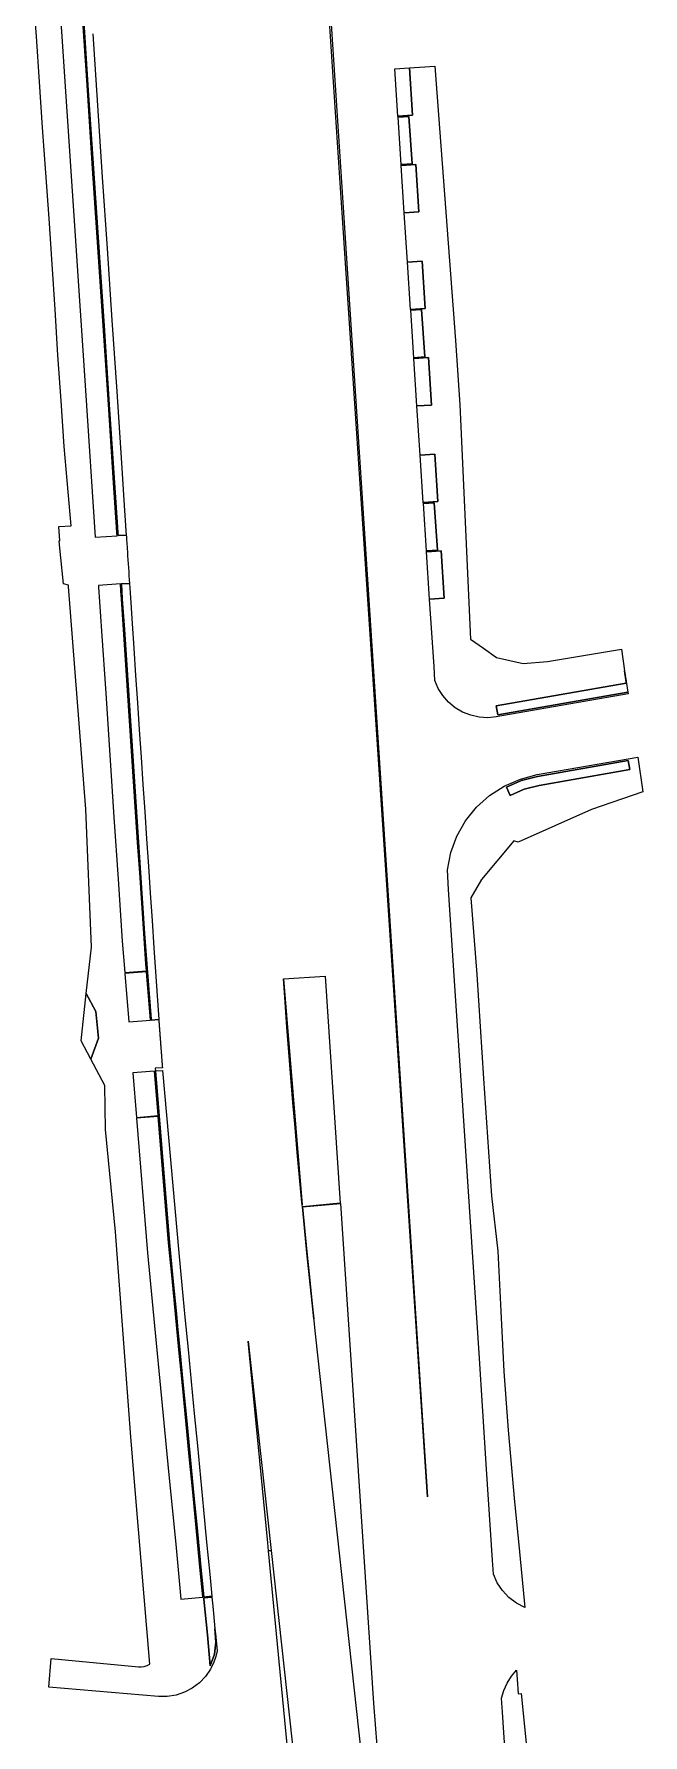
# Model space of a CAD drawing. Header units: metres. Extents: x 105146 to 106170, y 111783 to 118163.
# Drawn here: x 105866.7 to 105933.4, y 117338.6 to 117524.8 of the extents above; entities that cross this region are included whole.
import ezdxf

# ---------------------------------------------------------------- set-up
doc = ezdxf.new("R2010")
doc.units = ezdxf.units.M
doc.layers.add('20-EP-ZONA-DURA', color=253, linetype='CONTINUOUS', lineweight=13)
doc.layers.add('20-EP-ZONA-VERDE', color=84, linetype='CONTINUOUS', lineweight=13)

msp = doc.modelspace()

# ---------------------------------------------------------------- linework, layer by layer
at = {"layer": '20-EP-ZONA-DURA'}
for points in [[(105896.4741, 117568.3667), (105909.8176, 117364.6403), (105900.2881, 117507.9939), (105897.4559, 117550.5992), (105897.3703, 117551.8868), (105897.2845, 117553.1751), (105897.1981, 117554.4638), (105897.1108, 117555.7531), (105897.0226, 117557.0432), (105896.9332, 117558.3356), (105896.8424, 117559.6271), (105896.75, 117560.919), (105896.6556, 117562.2117), (105896.5591, 117563.5046), (105896.4601, 117564.7982), (105896.3587, 117566.0922), (105896.2545, 117567.3866), (105896.1747, 117568.3471), (105896.4741, 117568.3667)], [(105870.8719, 117544.0361), (105868.4773, 117543.8761), (105868.8559, 117538.2125), (105870.0231, 117520.7479), (105871.1905, 117503.2833), (105872.3577, 117485.8187), (105873.4323, 117469.7413), (105875.8271, 117469.9013), (105875.8075, 117470.1945), (105875.7651, 117470.8283), (105875.4413, 117475.6741), (105874.8661, 117484.2797), (105874.2909, 117492.8853), (105873.7157, 117501.4909), (105873.1405, 117510.0965), (105872.5653, 117518.7021), (105871.9901, 117527.3077), (105871.4149, 117535.9133), (105870.8719, 117544.0361)], [(105910.6025, 117521.3058), (105912.8605, 117491.2627), (105913.3553, 117484.2497), (105914.5071, 117458.5561), (105915.9401, 117457.5785), (105917.3609, 117456.5647), (105920.3029, 117455.9203), (105922.9451, 117456.1331), (105931.0421, 117457.4581), (105931.3973, 117455.1119), (105931.3827, 117455.0867), (105931.5607, 117453.8471), (105931.5779, 117453.7485), (105917.3315, 117451.2741), (105917.5035, 117450.2847), (105931.7511, 117452.7751), (105931.781, 117452.5777), (105917.3459, 117450.0541), (105916.4046, 117449.9652), (105915.4611, 117450.0253), (105914.5387, 117450.2329), (105913.6604, 117450.5828), (105912.8479, 117451.0663), (105912.1215, 117451.6715), (105911.4992, 117452.3832), (105910.9964, 117453.1839), (105910.6256, 117454.0536), (105910.5253, 117455.5855), (105910.0427, 117462.9517), (105911.6389, 117463.0563), (105911.2989, 117468.2451), (105909.7029, 117468.1407), (105909.6963, 117468.2405), (105910.8937, 117468.3189), (105910.5539, 117473.5077), (105909.3565, 117473.4293), (105909.3499, 117473.5291), (105910.9461, 117473.6337), (105910.6061, 117478.8225), (105909.0101, 117478.7181), (105908.6571, 117484.1065), (105910.2533, 117484.2109), (105909.9135, 117489.3999), (105908.3173, 117489.2953), (105908.3107, 117489.3951), (105909.5081, 117489.4735), (105909.1683, 117494.6625), (105907.9709, 117494.5839), (105907.9643, 117494.6837), (105909.5605, 117494.7883), (105909.2207, 117499.9771), (105907.6245, 117499.8727), (105907.2715, 117505.2611), (105908.8677, 117505.3657), (105908.5279, 117510.5545), (105906.9317, 117510.4501), (105906.9251, 117510.5497), (105908.1227, 117510.6283), (105907.7827, 117515.8171), (105906.5853, 117515.7387), (105906.5787, 117515.8385), (105908.1749, 117515.9429), (105907.8356, 117521.1245), (105910.6025, 117521.3058)], [(105876.3891, 117425.5053), (105876.6693, 117422.0487), (105879.0241, 117422.2415), (105878.9617, 117423.0033), (105878.7391, 117426.3319), (105878.5167, 117429.6605), (105878.2943, 117432.9891), (105878.0717, 117436.3179), (105877.8493, 117439.6465), (105877.6267, 117442.9751), (105877.4043, 117446.3039), (105877.1819, 117449.6325), (105876.9593, 117452.9611), (105876.7369, 117456.2897), (105876.5143, 117459.6183), (105876.2919, 117462.9471), (105876.2311, 117463.8565), (105876.1805, 117464.6133), (105873.7859, 117464.4531), (105873.7991, 117464.2535), (105874.1201, 117459.4531), (105874.5739, 117452.6635), (105875.0277, 117445.8741), (105875.4815, 117439.0845), (105875.9353, 117432.2949), (105876.3891, 117425.5053)], [(105932.8294, 117445.653), (105933.4061, 117441.8441), (105927.7601, 117439.9151), (105919.7241, 117436.3551), (105919.2601, 117436.4751), (105915.7121, 117432.2341), (105914.5581, 117430.2241), (105915.2231, 117421.8611), (105915.9441, 117410.4401), (105916.8251, 117397.6051), (105917.4991, 117391.5501), (105917.8291, 117384.9681), (105918.1591, 117378.3861), (105918.5657, 117372.9457), (105918.6411, 117371.9361), (105919.3531, 117364.1101), (105919.7891, 117359.7671), (105920.0695, 117356.7245), (105920.4581, 117352.5337), (105919.5411, 117353.0032), (105918.7179, 117353.6227), (105918.0128, 117354.3739), (105917.4467, 117355.2346), (105917.0362, 117356.1795), (105916.9359, 117357.7104), (105916.2823, 117367.689), (105915.4511, 117380.3786), (105913.6022, 117408.6064), (105912.78, 117421.1604), (105912.1265, 117431.1392), (105911.984, 117433.3142), (105912.3601, 117435.1956), (105913.0311, 117436.993), (105913.9801, 117438.6606), (105915.1827, 117440.1555), (105916.6082, 117441.4397), (105918.2202, 117442.4803), (105919.9774, 117443.2506), (105921.8349, 117443.7311), (105932.8294, 117445.653)], [(105918.4521, 117442.3769), (105918.8579, 117441.4605), (105920.4054, 117442.1289), (105922.0381, 117442.5483), (105931.9515, 117444.2847), (105931.7797, 117445.2697), (105921.8655, 117443.5333), (105920.1144, 117443.0862), (105918.4521, 117442.3769)], [(105879.0323, 117422.1419), (105876.6773, 117421.9509), (105877.1047, 117416.6677), (105879.4653, 117416.8537), (105879.0323, 117422.1419)], [(105894.0291, 117421.3722), (105898.6098, 117421.6761), (105900.2275, 117397.3414), (105900.2642, 117396.7887), (105896.1118, 117396.3919), (105896.0913, 117396.6036), (105894.0291, 117421.3722)], [(105894.0291, 117421.3722), (105896.0913, 117396.6036), (105896.0662, 117396.8622), (105895.8079, 117399.605), (105895.5572, 117402.3485), (105895.3141, 117405.0927), (105895.0786, 117407.8376), (105894.8506, 117410.583), (105894.6303, 117413.3292), (105894.4175, 117416.0759), (105894.2124, 117418.8231), (105894.0291, 117421.3722)], [(105877.5577, 117411.0845), (105877.9543, 117406.2025), (105880.3217, 117406.3945), (105879.9225, 117411.2709), (105877.5577, 117411.0845)], [(105880.3299, 117406.2949), (105877.9627, 117406.1011), (105879.1583, 117391.3567), (105879.9277, 117383.3791), (105880.6969, 117375.4015), (105881.4661, 117367.4239), (105882.2355, 117359.4463), (105882.8157, 117353.4289), (105885.2047, 117353.6593), (105884.8509, 117357.3273), (105884.4743, 117361.2325), (105884.0977, 117365.1379), (105883.7211, 117369.0431), (105883.3445, 117372.9483), (105882.9681, 117376.8535), (105882.5915, 117380.7587), (105882.2149, 117384.6639), (105881.8383, 117388.5691), (105881.4615, 117392.4743), (105880.3299, 117406.2949)], [(105897.1916, 117385.7643), (105897.3664, 117384.1303), (105897.1752, 117385.8985), (105896.8865, 117388.6382), (105896.6055, 117391.3788), (105896.3321, 117394.1201), (105896.1118, 117396.3919), (105900.2642, 117396.7887), (105900.2649, 117396.7798), (105896.1211, 117396.3849), (105896.3778, 117393.7342), (105896.6754, 117390.7449), (105896.879, 117388.7525), (105897.1916, 117385.7643)], [(105892.6993, 117358.7633), (105892.4007, 117358.7347), (105892.3167, 117359.6066), (105890.1879, 117381.6908), (105892.6993, 117358.7633)]]:
    msp.add_lwpolyline(points, close=True, dxfattribs=at)
for points in [[(105872.0899, 117527.3145), (105872.6651, 117518.7087), (105873.2403, 117510.1031), (105873.8155, 117501.4975), (105873.9276, 117499.8197), (105874.3905, 117492.8919), (105874.9657, 117484.2863), (105875.5409, 117475.6807), (105875.8649, 117470.8349), (105875.9073, 117470.2011), (105875.9269, 117469.9081), (105876.8249, 117469.9681), (105876.8346, 117469.8214), (105876.8494, 117469.6012), (105876.8639, 117469.381), (105876.8788, 117469.1605), (105876.8936, 117468.9404), (105876.9082, 117468.7202), (105876.923, 117468.4999), (105876.9473, 117468.1358), (105876.9767, 117467.6954), (105877.0061, 117467.2548), (105877.0355, 117466.8144), (105877.065, 117466.3738), (105877.0946, 117465.9334), (105877.1239, 117465.493), (105877.1533, 117465.0524), (105877.1783, 117464.6799), (105876.2803, 117464.6199), (105876.2885, 117464.4969), (105876.3309, 117463.8633), (105876.3917, 117462.9537), (105876.6141, 117459.6251), (105876.8365, 117456.2965), (105877.0591, 117452.9677), (105877.2815, 117449.6391), (105877.4662, 117446.8773), (105877.5041, 117446.3105), (105877.7265, 117442.9817), (105877.9491, 117439.6531), (105878.1715, 117436.3245), (105878.3939, 117432.9959), (105878.6165, 117429.6673), (105878.8389, 117426.3385), (105879.0613, 117423.0107), (105879.5568, 117416.9597), (105879.5649, 117416.8615), (105880.3847, 117416.9247), (105880.3874, 117416.8874), (105880.3916, 117416.8298), (105880.3958, 117416.7722), (105880.4, 117416.7149), (105880.404, 117416.6573), (105880.4082, 117416.5994), (105880.4124, 117416.5418), (105880.4166, 117416.4842), (105880.4208, 117416.4268), (105880.425, 117416.3692), (105880.4292, 117416.3116), (105880.4334, 117416.254), (105880.4377, 117416.1961), (105880.4421, 117416.1385), (105880.4462, 117416.0812), (105880.4504, 117416.0236), (105880.4546, 117415.966), (105880.4588, 117415.9086), (105880.463, 117415.851), (105880.4672, 117415.7934), (105880.4714, 117415.7358), (105880.4756, 117415.6782), (105880.4799, 117415.6203), (105880.4843, 117415.5626), (105880.4884, 117415.5056), (105880.4927, 117415.4474), (105880.4971, 117415.39), (105880.5013, 117415.3325), (105880.5057, 117415.2749), (105880.5098, 117415.2176), (105880.5141, 117415.1597), (105880.5185, 117415.1021), (105880.5226, 117415.0448), (105880.5268, 117414.9874), (105880.5302, 117414.9443), (105880.5311, 117414.9295), (105880.5331, 117414.9096), (105880.5355, 117414.8719), (105880.5396, 117414.8146), (105880.5439, 117414.7567), (105880.5483, 117414.6987), (105880.5527, 117414.6416), (105880.5569, 117414.5841), (105880.5613, 117414.5261), (105880.5657, 117414.4689), (105880.5699, 117414.4113), (105880.5743, 117414.3533), (105880.5787, 117414.296), (105880.5829, 117414.2386), (105880.5873, 117414.1811), (105880.5915, 117414.1235), (105880.5959, 117414.0655), (105880.6003, 117414.0083), (105880.6045, 117413.9506), (105880.6089, 117413.8929), (105880.6133, 117413.8353), (105880.6177, 117413.7781), (105880.6219, 117413.7205), (105880.6263, 117413.6625), (105880.6307, 117413.6049), (105880.6351, 117413.5475), (105880.6395, 117413.4899), (105880.6439, 117413.4327), (105880.6481, 117413.3751), (105880.6525, 117413.3171), (105880.6569, 117413.2595), (105880.6613, 117413.2021), (105880.6657, 117413.1445), (105880.6701, 117413.0869), (105880.6745, 117413.0293), (105880.6789, 117412.9717), (105880.6833, 117412.9141), (105880.6877, 117412.8567), (105880.6921, 117412.7991), (105880.6965, 117412.7415), (105880.7009, 117412.6836), (105880.7055, 117412.6259), (105880.7099, 117412.5689), (105880.7143, 117412.5113), (105880.7187, 117412.4537), (105880.7231, 117412.3961), (105880.7275, 117412.3385), (105880.7319, 117412.2805), (105880.7365, 117412.2231), (105880.7409, 117412.1659), (105880.7453, 117412.1083), (105880.7497, 117412.0503), (105880.7543, 117411.9929), (105880.7587, 117411.9354), (105880.7633, 117411.8778), (105880.7677, 117411.8205), (105880.7721, 117411.7625), (105880.7767, 117411.7051), (105880.7811, 117411.6476), (105880.7818, 117411.6394), (105879.9977, 117411.5777), (105880.0221, 117411.2787), (105881.5613, 117392.4833), (105881.9377, 117388.5787), (105882.3143, 117384.6735), (105882.4443, 117383.3255), (105882.6909, 117380.7683), (105883.0675, 117376.8631), (105883.4441, 117372.9579), (105883.8207, 117369.0527), (105884.1973, 117365.1473), (105884.5739, 117361.2421), (105884.9505, 117357.3369), (105885.3043, 117353.6689), (105886.1999, 117353.7553), (105886.2037, 117353.7155), (105886.2097, 117353.6557), (105885.3139, 117353.5693), (105885.3271, 117353.4317), (105885.7037, 117349.5265), (105886.0307, 117346.1355), (105886.4897, 117347.3986), (105886.6455, 117348.7319), (105886.5413, 117350.2169), (105886.6283, 117349.314), (105886.6314, 117349.2816), (105886.776, 117347.789), (105886.6363, 117347.1544), (105886.4289, 117346.5387), (105886.1315, 117345.8999), (105886.0564, 117345.7647), (105885.5059, 117344.9654), (105884.8338, 117344.2654), (105884.0576, 117343.6828), (105883.1976, 117343.233), (105882.2764, 117342.9278), (105881.318, 117342.775), (105880.3475, 117342.7787), (105868.3436, 117343.7976), (105868.6161, 117346.9381), (105878.1479, 117346.0157), (105878.4749, 117346.0109), (105878.7983, 117346.0596), (105879.1095, 117346.1603), (105879.4001, 117346.3103), (105877.8331, 117364.9871), (105877.3387, 117371.2215), (105876.4895, 117382.4413), (105875.6327, 117393.6487), (105874.5609, 117404.8803), (105874.4783, 117409.6853), (105872.9313, 117412.5879), (105873.7757, 117414.8643), (105873.4917, 117417.7963), (105872.4491, 117419.7717), (105873.0107, 117424.8353), (105872.4083, 117439.9629), (105870.5049, 117464.3341), (105870.4919, 117464.4993), (105869.9409, 117464.6333), (105869.5001, 117468.8971), (105869.4775, 117469.3269), (105869.5435, 117469.3305), (105869.4575, 117470.8975), (105870.7897, 117470.9929), (105870.0383, 117479.6871), (105869.6905, 117484.6769), (105869.3379, 117489.6651), (105869.0319, 117494.6569), (105868.7159, 117499.6467), (105868.3803, 117504.6349), (105868.0359, 117509.6223), (105867.6531, 117514.6083), (105867.3403, 117519.5993), (105866.9817, 117524.5851), (105866.7245, 117527.9547)], [(105918.6809, 117331.0674), (105918.0273, 117341.046), (105917.9271, 117342.576), (105918.1612, 117343.4322), (105918.5191, 117344.2446), (105918.9929, 117344.9952), (105919.5723, 117345.6677), (105919.6341, 117344.6811), (105919.6341, 117344.6811), (105919.7211, 117343.0581), (105920.0545, 117343.0961), (105920.6301, 117337.6611)]]:
    msp.add_lwpolyline(points, dxfattribs=at)
at = {"layer": '20-EP-ZONA-VERDE'}
for points in [[(105873.1567, 117524.8463), (105873.6803, 117517.0129), (105874.2039, 117509.1795), (105874.7275, 117501.3461), (105875.2511, 117493.5127), (105875.7747, 117485.6793), (105876.2983, 117477.8459), (105876.5687, 117473.8001), (105876.6439, 117472.6737), (105876.7193, 117471.5473), (105876.7945, 117470.4207), (105876.8249, 117469.9681), (105875.9269, 117469.9081), (105875.9073, 117470.2011), (105875.8649, 117470.8349), (105875.5409, 117475.6807), (105874.9657, 117484.2863), (105874.3905, 117492.8919), (105873.8155, 117501.4975), (105873.2403, 117510.1031), (105872.6651, 117518.7087), (105872.0899, 117527.3145)], [(105904.7059, 117317.1139), (105897.5439, 117382.4965), (105896.1211, 117396.3849), (105900.2677, 117396.7801), (105903.9033, 117342.0445), (105903.9033, 117342.0445), (105904.6332, 117332.7159)], [(105907.6605, 117200.4937), (105892.4007, 117358.7347), (105892.6993, 117358.7633), (105911.2753, 117189.1799)]]:
    msp.add_lwpolyline(points, dxfattribs=at)
for points in [[(105908.1749, 117515.9429), (105906.5787, 117515.8385), (105906.2389, 117521.0273), (105907.8351, 117521.1319), (105908.1749, 117515.9429)], [(105908.1227, 117510.6283), (105906.9251, 117510.5497), (105906.5853, 117515.7387), (105907.7827, 117515.8171), (105908.1227, 117510.6283)], [(105908.8677, 117505.3657), (105907.2715, 117505.2611), (105906.9317, 117510.4501), (105908.5279, 117510.5545), (105908.8677, 117505.3657)], [(105909.5605, 117494.7883), (105907.9643, 117494.6837), (105907.6245, 117499.8727), (105909.2207, 117499.9771), (105909.5605, 117494.7883)], [(105909.5081, 117489.4735), (105908.3107, 117489.3951), (105907.9709, 117494.5839), (105909.1683, 117494.6625), (105909.5081, 117489.4735)], [(105910.2533, 117484.2109), (105908.6571, 117484.1065), (105908.3173, 117489.2953), (105909.9135, 117489.3999), (105910.2533, 117484.2109)], [(105910.9461, 117473.6337), (105909.3499, 117473.5291), (105909.0101, 117478.7181), (105910.6061, 117478.8225), (105910.9461, 117473.6337)], [(105910.8937, 117468.3189), (105909.6963, 117468.2405), (105909.3565, 117473.4293), (105910.5539, 117473.5077), (105910.8937, 117468.3189)], [(105911.6389, 117463.0563), (105910.0427, 117462.9517), (105909.7029, 117468.1407), (105911.2989, 117468.2451), (105911.6389, 117463.0563)], [(105877.2463, 117463.6619), (105877.3215, 117462.5355), (105877.3969, 117461.4091), (105877.4721, 117460.2825), (105877.6527, 117457.5809), (105877.8521, 117454.5981), (105878.0515, 117451.6153), (105878.2509, 117448.6323), (105878.4503, 117445.6495), (105878.6495, 117442.6667), (105878.8489, 117439.6837), (105879.0483, 117436.7009), (105879.2477, 117433.7181), (105879.4471, 117430.7351), (105879.6465, 117427.7523), (105879.8459, 117424.7689), (105880.4027, 117416.9261), (105879.5649, 117416.8615), (105879.0613, 117423.0107), (105878.8389, 117426.3385), (105878.6165, 117429.6673), (105878.3939, 117432.9959), (105878.1715, 117436.3245), (105877.9491, 117439.6531), (105877.7265, 117442.9817), (105877.5041, 117446.3105), (105877.2815, 117449.6391), (105877.0591, 117452.9677), (105876.8365, 117456.2965), (105876.6141, 117459.6251), (105876.3917, 117462.9537), (105876.3309, 117463.8633), (105876.2885, 117464.4969), (105876.2803, 117464.6199), (105877.1783, 117464.6799), (105877.2463, 117463.6619)], [(105931.7509, 117452.7751), (105917.5035, 117450.2847), (105917.3315, 117451.2741), (105931.5779, 117453.7485), (105931.5607, 117453.8471), (105931.3827, 117455.0867), (105931.3973, 117455.1119), (105931.7509, 117452.7751)], [(105931.9515, 117444.2847), (105922.0381, 117442.5483), (105920.4054, 117442.1289), (105918.8579, 117441.4605), (105918.4521, 117442.3769), (105920.1144, 117443.0862), (105921.8655, 117443.5333), (105931.7797, 117445.2697), (105931.9515, 117444.2847)], [(105873.4917, 117417.7963), (105873.7757, 117414.8643), (105872.9313, 117412.5879), (105871.8727, 117414.5741), (105872.4491, 117419.7717), (105873.4917, 117417.7963)], [(105882.5751, 117391.3461), (105882.9143, 117387.8285), (105883.2535, 117384.3115), (105883.5925, 117380.7947), (105883.9317, 117377.2777), (105884.2709, 117373.7609), (105884.6101, 117370.2441), (105884.9491, 117366.7271), (105885.2883, 117363.2101), (105885.6275, 117359.6933), (105885.9667, 117356.1763), (105886.2001, 117353.7553), (105885.3043, 117353.6689), (105884.9505, 117357.3369), (105884.5739, 117361.2421), (105884.1973, 117365.1473), (105883.8207, 117369.0527), (105883.4441, 117372.9579), (105883.0675, 117376.8631), (105882.6909, 117380.7683), (105882.3143, 117384.6735), (105881.9377, 117388.5787), (105881.5613, 117392.4833), (105880.0221, 117411.2787), (105880.8111, 117411.3407), (105882.5751, 117391.3461)], [(105886.3057, 117352.6595), (105886.5413, 117350.2169), (105886.6455, 117348.7319), (105886.4896, 117347.3984), (105886.0307, 117346.1355), (105885.7037, 117349.5265), (105885.3271, 117353.4317), (105885.3139, 117353.5693), (105886.2097, 117353.6557), (105886.3057, 117352.6595)]]:
    msp.add_lwpolyline(points, close=True, dxfattribs=at)

doc.saveas('drawing.dxf')
